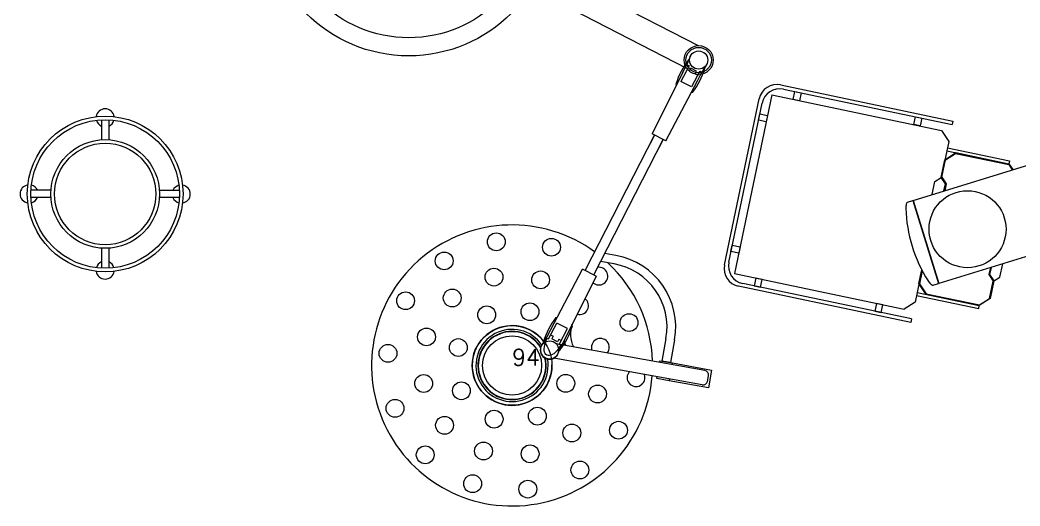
# Model space of a CAD drawing. Header units: metres. Extents: x -18745 to 220762, y -1579758 to -1356048.
# Drawn here: x 154175 to 156936, y -1403257 to -1401915 of the extents above; entities that cross this region are included whole.
import ezdxf

# ---------------------------------------------------------------- set-up
doc = ezdxf.new("R2010")
doc.units = ezdxf.units.M
doc.layers.get('0').update_dxf_attribs({"lineweight": 0})
doc.layers.add('A-100 - Copy$0$Medical Equipment and Furniture', color=8, linetype='Continuous', lineweight=0)
doc.styles.add('A-100 - Copy$0$list_ghTextstyle', font='romans.shx', dxfattribs={"height": 0.25})

# ---------------------------------------------------------------- blocks, each defined once
blk = doc.blocks.new('A-100 - Copy$0$HF14427-P')
for p, q in [((-0.01, 0.4148), (-0.01, 0.3597)), ((0.01, 0.4148), (0.01, 0.3597)), ((-0.2048, 0.22), (-0.1497, 0.22)), ((-0.2048, 0.2), (-0.1497, 0.2)), ((0.1497, 0.22), (0.2048, 0.22)), ((0.1497, 0.2), (0.2048, 0.2)), ((-0.01, 0.0603), (-0.01, 0.0052)), ((0.01, 0.0603), (0.01, 0.0052))]:
    blk.add_line(p, q)
for points in [[(-0.1497, 0.2), (-0.1497, 0.2), (-0.1497, 0.2), (-0.1497, 0.2), (-0.1497, 0.2), (-0.1497, 0.2), (-0.1497, 0.2), (-0.1497, 0.2), (-0.1497, 0.2), (-0.1497, 0.2), (-0.1497, 0.2), (-0.1497, 0.2), (-0.1497, 0.2), (-0.1497, 0.2), (-0.1497, 0.2), (-0.1497, 0.2), (-0.1497, 0.2), (-0.1497, 0.2), (-0.1497, 0.2), (-0.1497, 0.2), (-0.1497, 0.2), (-0.1497, 0.2), (-0.1497, 0.2), (-0.1497, 0.2), (-0.1497, 0.2), (-0.1497, 0.2), (-0.1497, 0.2), (-0.1497, 0.2), (-0.1497, 0.2), (-0.1497, 0.2), (-0.1497, 0.2), (-0.1497, 0.2), (-0.1497, 0.2), (-0.1497, 0.2), (-0.1497, 0.2), (-0.1497, 0.2), (-0.1497, 0.2), (-0.1497, 0.2), (-0.1497, 0.2), (-0.1497, 0.2), (-0.1497, 0.2), (-0.1497, 0.2), (-0.1497, 0.2), (-0.1497, 0.2), (-0.1497, 0.2), (-0.1497, 0.2), (-0.1497, 0.2), (-0.1497, 0.2), (-0.1497, 0.2), (-0.1497, 0.2), (-0.1497, 0.2), (-0.1497, 0.2), (-0.1497, 0.2), (-0.1497, 0.2), (-0.1497, 0.2), (-0.1497, 0.2), (-0.1497, 0.2), (-0.1497, 0.2), (-0.1497, 0.2), (-0.1497, 0.2), (-0.1497, 0.2), (-0.1497, 0.2), (-0.1497, 0.2), (-0.1497, 0.2), (-0.1497, 0.2), (-0.1497, 0.2), (-0.1497, 0.2), (-0.1497, 0.2), (-0.1497, 0.2), (-0.1497, 0.2), (-0.1497, 0.2), (-0.1497, 0.2), (-0.1497, 0.2), (-0.1497, 0.2), (-0.1497, 0.2), (-0.1497, 0.2), (-0.1497, 0.2), (-0.1497, 0.2), (-0.1497, 0.2), (-0.1497, 0.2), (-0.1497, 0.2), (-0.1497, 0.2), (-0.1497, 0.2), (-0.1497, 0.2), (-0.1497, 0.2), (-0.1497, 0.2), (-0.1497, 0.2), (-0.1497, 0.2), (-0.1497, 0.2), (-0.1497, 0.2), (-0.1497, 0.2), (-0.1497, 0.2), (-0.1497, 0.2), (-0.1497, 0.2), (-0.1497, 0.2), (-0.1497, 0.2), (-0.1497, 0.2), (-0.1497, 0.2), (-0.1497, 0.2), (-0.1497, 0.2), (-0.1497, 0.2), (-0.1497, 0.2), (-0.1497, 0.2), (-0.1497, 0.2), (-0.1497, 0.2), (-0.1497, 0.2), (-0.1497, 0.2), (-0.1497, 0.2), (-0.1497, 0.2), (-0.1497, 0.2), (-0.1497, 0.2), (-0.1497, 0.2), (-0.1497, 0.2), (-0.1497, 0.2), (-0.1497, 0.2), (-0.1497, 0.2), (-0.1497, 0.2), (-0.1497, 0.2), (-0.1497, 0.2), (-0.1497, 0.2), (-0.1497, 0.2), (-0.1497, 0.2), (-0.1497, 0.2), (-0.1497, 0.2), (-0.1497, 0.2), (-0.1497, 0.2), (-0.1497, 0.2), (-0.1497, 0.2), (-0.1497, 0.2), (-0.1497, 0.2), (-0.1497, 0.2), (-0.1497, 0.2), (-0.1497, 0.2), (-0.1497, 0.2), (-0.1497, 0.2), (-0.1497, 0.2), (-0.1497, 0.2), (-0.1497, 0.2), (-0.1497, 0.2), (-0.1497, 0.2), (-0.1497, 0.2), (-0.1497, 0.2), (-0.1497, 0.2), (-0.1497, 0.2), (-0.1497, 0.2), (-0.1497, 0.2), (-0.1497, 0.2), (-0.1497, 0.2), (-0.1497, 0.2), (-0.1497, 0.2), (-0.1497, 0.2), (-0.1497, 0.2), (-0.1497, 0.2), (-0.1497, 0.2), (-0.1497, 0.2), (-0.1497, 0.2), (-0.1497, 0.2), (-0.1497, 0.2), (-0.1497, 0.2), (-0.1497, 0.2), (-0.1497, 0.2), (-0.1497, 0.2), (-0.1497, 0.2), (-0.1497, 0.2), (-0.1497, 0.2), (-0.1497, 0.2), (-0.1497, 0.2), (-0.1497, 0.2), (-0.1497, 0.2), (-0.1497, 0.2), (-0.1497, 0.2), (-0.1497, 0.2), (-0.1497, 0.2), (-0.1497, 0.2), (-0.1497, 0.2), (-0.1497, 0.2), (-0.1497, 0.2), (-0.1497, 0.2), (-0.1497, 0.2), (-0.1497, 0.2), (-0.1497, 0.2), (-0.1497, 0.2), (-0.1497, 0.2), (-0.1497, 0.2), (-0.1497, 0.2), (-0.1497, 0.2), (-0.1497, 0.2), (-0.1497, 0.2), (-0.1497, 0.2), (-0.1497, 0.2), (-0.1497, 0.2), (-0.1497, 0.2), (-0.1497, 0.2), (-0.1497, 0.2), (-0.1497, 0.2), (-0.1497, 0.2), (-0.1497, 0.2), (-0.1497, 0.2), (-0.1497, 0.2), (-0.1497, 0.2), (-0.1497, 0.2), (-0.1497, 0.2), (-0.1497, 0.2), (-0.1497, 0.2), (-0.1497, 0.2), (-0.1497, 0.2), (-0.1497, 0.2), (-0.1497, 0.2), (-0.1497, 0.2), (-0.1497, 0.2), (-0.1497, 0.2), (-0.1497, 0.2), (-0.1497, 0.2), (-0.1497, 0.2), (-0.1497, 0.2), (-0.1497, 0.2), (-0.1497, 0.2), (-0.1497, 0.2), (-0.1497, 0.2)], [(-0.1497, 0.2), (-0.1497, 0.2), (-0.1497, 0.2), (-0.1497, 0.2), (-0.1497, 0.2), (-0.1497, 0.2), (-0.1497, 0.2), (-0.1497, 0.2), (-0.1497, 0.2), (-0.1497, 0.2), (-0.1497, 0.2), (-0.1497, 0.2), (-0.1497, 0.2), (-0.1497, 0.2), (-0.1497, 0.2), (-0.1497, 0.2), (-0.1497, 0.2), (-0.1497, 0.2), (-0.1497, 0.2), (-0.1497, 0.2), (-0.1497, 0.2), (-0.1497, 0.2), (-0.1497, 0.2), (-0.1497, 0.2), (-0.1497, 0.2), (-0.1497, 0.2), (-0.1497, 0.2), (-0.1497, 0.2), (-0.1497, 0.2), (-0.1497, 0.2), (-0.1497, 0.2), (-0.1497, 0.2), (-0.1497, 0.2), (-0.1497, 0.2), (-0.1497, 0.2), (-0.1497, 0.2), (-0.1497, 0.2), (-0.1497, 0.2), (-0.1497, 0.2), (-0.1497, 0.2), (-0.1497, 0.2), (-0.1497, 0.2), (-0.1497, 0.2), (-0.1497, 0.2), (-0.1497, 0.2), (-0.1497, 0.2), (-0.1497, 0.2), (-0.1497, 0.2), (-0.1497, 0.2), (-0.1497, 0.2), (-0.1497, 0.2), (-0.1497, 0.2), (-0.1497, 0.2), (-0.1497, 0.2), (-0.1497, 0.2), (-0.1497, 0.2), (-0.1497, 0.2), (-0.1497, 0.2), (-0.1497, 0.2), (-0.1497, 0.2), (-0.1497, 0.2), (-0.1497, 0.2), (-0.1497, 0.2), (-0.1497, 0.2), (-0.1497, 0.2), (-0.1497, 0.2), (-0.1497, 0.2), (-0.1497, 0.2), (-0.1497, 0.2), (-0.1497, 0.2), (-0.1497, 0.2), (-0.1497, 0.2), (-0.1497, 0.2), (-0.1497, 0.2), (-0.1497, 0.2), (-0.1497, 0.2), (-0.1497, 0.2), (-0.1497, 0.2), (-0.1497, 0.2), (-0.1497, 0.2), (-0.1497, 0.2), (-0.1497, 0.2), (-0.1497, 0.2), (-0.1497, 0.2), (-0.1497, 0.2), (-0.1497, 0.2), (-0.1497, 0.2), (-0.1497, 0.2), (-0.1497, 0.2), (-0.1497, 0.2), (-0.1497, 0.2), (-0.1497, 0.2), (-0.1497, 0.2), (-0.1497, 0.2), (-0.1497, 0.2), (-0.1497, 0.2), (-0.1497, 0.2), (-0.1497, 0.2), (-0.1497, 0.2), (-0.1497, 0.2), (-0.1497, 0.2), (-0.1497, 0.2), (-0.1497, 0.2), (-0.1497, 0.2), (-0.1497, 0.2), (-0.1497, 0.2), (-0.1497, 0.2), (-0.1497, 0.2), (-0.1497, 0.2), (-0.1497, 0.2), (-0.1497, 0.2), (-0.1497, 0.2), (-0.1497, 0.2), (-0.1497, 0.2), (-0.1497, 0.2), (-0.1497, 0.2), (-0.1497, 0.2), (-0.1497, 0.2), (-0.1497, 0.2), (-0.1497, 0.2), (-0.1497, 0.2), (-0.1497, 0.2), (-0.1497, 0.2), (-0.1497, 0.2), (-0.1497, 0.2), (-0.1497, 0.2), (-0.1497, 0.2), (-0.1497, 0.2), (-0.1497, 0.2), (-0.1497, 0.2), (-0.1497, 0.2), (-0.1497, 0.2), (-0.1497, 0.2), (-0.1497, 0.2), (-0.1497, 0.2), (-0.1497, 0.2), (-0.1497, 0.2), (-0.1497, 0.2), (-0.1497, 0.2), (-0.1497, 0.2), (-0.1497, 0.2), (-0.1497, 0.2), (-0.1497, 0.2), (-0.1497, 0.2), (-0.1497, 0.2), (-0.1497, 0.2), (-0.1497, 0.2), (-0.1497, 0.2), (-0.1497, 0.2), (-0.1497, 0.2), (-0.1497, 0.2), (-0.1497, 0.2), (-0.1497, 0.2), (-0.1497, 0.2), (-0.1497, 0.2), (-0.1497, 0.2), (-0.1497, 0.2), (-0.1497, 0.2), (-0.1497, 0.2), (-0.1497, 0.2), (-0.1497, 0.2), (-0.1497, 0.2), (-0.1497, 0.2), (-0.1497, 0.2), (-0.1497, 0.2), (-0.1497, 0.2), (-0.1497, 0.2), (-0.1497, 0.2), (-0.1497, 0.2), (-0.1497, 0.2), (-0.1497, 0.2), (-0.1497, 0.2), (-0.1497, 0.2), (-0.1497, 0.2), (-0.1497, 0.2), (-0.1497, 0.2), (-0.1497, 0.2), (-0.1497, 0.2), (-0.1497, 0.2), (-0.1497, 0.2), (-0.1497, 0.2), (-0.1497, 0.2), (-0.1497, 0.2), (-0.1497, 0.2), (-0.1497, 0.2), (-0.1497, 0.2), (-0.1497, 0.2), (-0.1497, 0.2), (-0.1497, 0.2), (-0.1497, 0.2), (-0.1497, 0.2), (-0.1497, 0.2), (-0.1497, 0.2), (-0.1497, 0.2), (-0.1497, 0.2), (-0.1497, 0.2), (-0.1497, 0.2), (-0.1497, 0.2), (-0.1497, 0.2), (-0.1497, 0.2), (-0.1497, 0.2), (-0.1497, 0.2), (-0.1497, 0.2), (-0.1497, 0.2), (-0.1497, 0.2), (-0.1497, 0.2), (-0.1497, 0.2), (-0.1497, 0.2), (-0.1497, 0.2), (-0.1497, 0.2), (-0.1497, 0.2), (-0.1497, 0.2), (-0.1497, 0.2), (-0.1497, 0.2)], [(-0.1497, 0.2), (-0.1497, 0.2), (-0.1497, 0.2), (-0.1497, 0.2), (-0.1497, 0.2), (-0.1497, 0.2), (-0.1497, 0.2), (-0.1497, 0.2), (-0.1497, 0.2), (-0.1497, 0.2), (-0.1497, 0.2), (-0.1497, 0.2), (-0.1497, 0.2), (-0.1497, 0.2), (-0.1497, 0.2), (-0.1497, 0.2), (-0.1497, 0.2), (-0.1497, 0.2), (-0.1497, 0.2), (-0.1497, 0.2), (-0.1497, 0.2), (-0.1497, 0.2), (-0.1497, 0.2), (-0.1497, 0.2), (-0.1497, 0.2), (-0.1497, 0.2), (-0.1497, 0.2), (-0.1497, 0.2), (-0.1497, 0.2), (-0.1497, 0.2), (-0.1497, 0.2), (-0.1497, 0.2), (-0.1497, 0.2), (-0.1497, 0.2), (-0.1497, 0.2), (-0.1497, 0.2), (-0.1497, 0.2), (-0.1497, 0.2), (-0.1497, 0.2), (-0.1497, 0.2), (-0.1497, 0.2), (-0.1497, 0.2), (-0.1497, 0.2), (-0.1497, 0.2), (-0.1497, 0.2), (-0.1497, 0.2), (-0.1497, 0.2), (-0.1497, 0.2), (-0.1497, 0.2), (-0.1497, 0.2), (-0.1497, 0.2), (-0.1497, 0.2), (-0.1497, 0.2), (-0.1497, 0.2), (-0.1497, 0.2), (-0.1497, 0.2), (-0.1497, 0.2), (-0.1497, 0.2), (-0.1497, 0.2), (-0.1497, 0.2), (-0.1497, 0.2), (-0.1497, 0.2), (-0.1497, 0.2), (-0.1497, 0.2), (-0.1497, 0.2), (-0.1497, 0.2), (-0.1497, 0.2), (-0.1497, 0.2), (-0.1497, 0.2), (-0.1497, 0.2), (-0.1497, 0.2), (-0.1497, 0.2), (-0.1497, 0.2), (-0.1497, 0.2), (-0.1497, 0.2), (-0.1497, 0.2), (-0.1497, 0.2), (-0.1497, 0.2), (-0.1497, 0.2), (-0.1497, 0.2), (-0.1497, 0.2), (-0.1497, 0.2), (-0.1497, 0.2), (-0.1497, 0.2), (-0.1497, 0.2), (-0.1497, 0.2), (-0.1497, 0.2), (-0.1497, 0.2), (-0.1497, 0.2), (-0.1497, 0.2), (-0.1497, 0.2), (-0.1497, 0.2), (-0.1497, 0.2), (-0.1497, 0.2), (-0.1497, 0.2), (-0.1497, 0.2), (-0.1497, 0.2), (-0.1497, 0.2), (-0.1497, 0.2), (-0.1497, 0.2), (-0.1497, 0.2), (-0.1497, 0.2), (-0.1497, 0.2), (-0.1497, 0.2), (-0.1497, 0.2), (-0.1497, 0.2), (-0.1497, 0.2), (-0.1497, 0.2), (-0.1497, 0.2), (-0.1497, 0.2), (-0.1497, 0.2), (-0.1497, 0.2), (-0.1497, 0.2), (-0.1497, 0.2), (-0.1497, 0.2), (-0.1497, 0.2), (-0.1497, 0.2), (-0.1497, 0.2), (-0.1497, 0.2), (-0.1497, 0.2), (-0.1497, 0.2), (-0.1497, 0.2), (-0.1497, 0.2), (-0.1497, 0.2), (-0.1497, 0.2), (-0.1497, 0.2), (-0.1497, 0.2), (-0.1497, 0.2), (-0.1497, 0.2), (-0.1497, 0.2), (-0.1497, 0.2), (-0.1497, 0.2), (-0.1497, 0.2), (-0.1497, 0.2), (-0.1497, 0.2), (-0.1497, 0.2), (-0.1497, 0.2), (-0.1497, 0.2), (-0.1497, 0.2), (-0.1497, 0.2), (-0.1497, 0.2), (-0.1497, 0.2), (-0.1497, 0.2), (-0.1497, 0.2), (-0.1497, 0.2), (-0.1497, 0.2), (-0.1497, 0.2), (-0.1497, 0.2), (-0.1497, 0.2), (-0.1497, 0.2), (-0.1497, 0.2), (-0.1497, 0.2), (-0.1497, 0.2), (-0.1497, 0.2), (-0.1497, 0.2), (-0.1497, 0.2), (-0.1497, 0.2), (-0.1497, 0.2), (-0.1497, 0.2), (-0.1497, 0.2), (-0.1497, 0.2), (-0.1497, 0.2), (-0.1497, 0.2), (-0.1497, 0.2), (-0.1497, 0.2), (-0.1497, 0.2), (-0.1497, 0.2), (-0.1497, 0.2), (-0.1497, 0.2), (-0.1497, 0.2), (-0.1497, 0.2), (-0.1497, 0.2), (-0.1497, 0.2), (-0.1497, 0.2), (-0.1497, 0.2), (-0.1497, 0.2), (-0.1497, 0.2), (-0.1497, 0.2), (-0.1497, 0.2), (-0.1497, 0.2), (-0.1497, 0.2), (-0.1497, 0.2), (-0.1497, 0.2), (-0.1497, 0.2), (-0.1497, 0.2), (-0.1497, 0.2), (-0.1497, 0.2), (-0.1497, 0.2), (-0.1497, 0.2), (-0.1497, 0.2), (-0.1497, 0.2), (-0.1497, 0.2), (-0.1497, 0.2), (-0.1497, 0.2), (-0.1497, 0.2), (-0.1497, 0.2), (-0.1497, 0.2), (-0.1497, 0.2), (-0.1497, 0.2), (-0.1497, 0.2), (-0.1497, 0.2), (-0.1497, 0.2), (-0.1497, 0.2), (-0.1497, 0.2), (-0.1497, 0.2), (-0.1497, 0.2), (-0.1497, 0.2), (-0.1497, 0.2), (-0.1497, 0.2), (-0.1497, 0.2), (-0.1497, 0.2), (-0.1497, 0.2), (-0.1497, 0.2), (-0.1497, 0.2), (-0.1497, 0.2), (-0.1497, 0.2), (-0.1497, 0.2), (-0.1497, 0.2), (-0.1497, 0.2), (-0.1497, 0.2), (-0.1497, 0.2), (-0.1497, 0.2), (-0.1497, 0.2), (-0.1497, 0.2), (-0.1497, 0.2), (-0.1497, 0.2), (-0.1497, 0.2), (-0.1497, 0.2), (-0.1497, 0.2), (-0.1497, 0.2), (-0.1497, 0.2), (-0.1497, 0.2), (-0.1497, 0.2), (-0.1497, 0.2), (-0.1497, 0.2), (-0.1497, 0.2), (-0.1497, 0.2), (-0.1497, 0.2), (-0.1497, 0.2), (-0.1497, 0.2), (-0.1497, 0.2), (-0.1497, 0.2), (-0.1497, 0.2), (-0.1497, 0.2), (-0.1497, 0.2), (-0.1497, 0.2), (-0.1497, 0.2), (-0.1497, 0.2), (-0.1497, 0.2), (-0.1497, 0.2), (-0.1497, 0.2), (-0.1497, 0.2), (-0.1497, 0.2), (-0.1497, 0.2), (-0.1497, 0.2), (-0.1497, 0.2), (-0.1497, 0.2), (-0.1497, 0.2), (-0.1497, 0.2), (-0.1497, 0.2), (-0.1497, 0.2), (-0.1497, 0.2), (-0.1497, 0.2), (-0.1497, 0.2), (-0.1497, 0.2), (-0.1497, 0.2), (-0.1497, 0.2), (-0.1497, 0.2), (-0.1497, 0.2), (-0.1497, 0.2), (-0.1497, 0.2), (-0.1497, 0.2), (-0.1497, 0.2), (-0.1497, 0.2), (-0.1497, 0.2), (-0.1497, 0.2), (-0.1497, 0.2)]]:
    blk.add_lwpolyline(points, close=True)
for points in [[(-0.1497, 0.2), (-0.1497, 0.2), (-0.1497, 0.2), (-0.1497, 0.2), (-0.1497, 0.2), (-0.1497, 0.2), (-0.1497, 0.2), (-0.1497, 0.2)], [(-0.1497, 0.2), (-0.1497, 0.2), (-0.1497, 0.2), (-0.1497, 0.2), (-0.1497, 0.2), (-0.1497, 0.2), (-0.1497, 0.2), (-0.1497, 0.2), (-0.1497, 0.2), (-0.1497, 0.2), (-0.1497, 0.2), (-0.1497, 0.2), (-0.1497, 0.2), (-0.1497, 0.2), (-0.1497, 0.2), (-0.1497, 0.2), (-0.1497, 0.2), (-0.1497, 0.2), (-0.1497, 0.2), (-0.1497, 0.2), (-0.1497, 0.2), (-0.1497, 0.2), (-0.1497, 0.2), (-0.1497, 0.2), (-0.1497, 0.2), (-0.1497, 0.2), (-0.1497, 0.2), (-0.1497, 0.2), (-0.1497, 0.2), (-0.1497, 0.2), (-0.1497, 0.2), (-0.1497, 0.2), (-0.1497, 0.2), (-0.1497, 0.2), (-0.1497, 0.2), (-0.1497, 0.2), (-0.1497, 0.2), (-0.1497, 0.2), (-0.1497, 0.2), (-0.1497, 0.2), (-0.1497, 0.2), (-0.1497, 0.2), (-0.1497, 0.2), (-0.1497, 0.2), (-0.1497, 0.2), (-0.1497, 0.2), (-0.1497, 0.2), (-0.1497, 0.2), (-0.1497, 0.2), (-0.1497, 0.2), (-0.1497, 0.2), (-0.1497, 0.2), (-0.1497, 0.2), (-0.1497, 0.2), (-0.1497, 0.2), (-0.1497, 0.2), (-0.1497, 0.2), (-0.1497, 0.2), (-0.1497, 0.2), (-0.1497, 0.2), (-0.1497, 0.2), (-0.1497, 0.2), (-0.1497, 0.2), (-0.1497, 0.2), (-0.1497, 0.2), (-0.1497, 0.2), (-0.1497, 0.2), (-0.1497, 0.2), (-0.1497, 0.2), (-0.1497, 0.2), (-0.1497, 0.2), (-0.1497, 0.2), (-0.1497, 0.2), (-0.1497, 0.2), (-0.1497, 0.2), (-0.1497, 0.2), (-0.1497, 0.2), (-0.1497, 0.2), (-0.1497, 0.2), (-0.1497, 0.2), (-0.1497, 0.2), (-0.1497, 0.2), (-0.1497, 0.2), (-0.1497, 0.2), (-0.1497, 0.2), (-0.1497, 0.2), (-0.1497, 0.2), (-0.1497, 0.2), (-0.1497, 0.2), (-0.1497, 0.2), (-0.1497, 0.2), (-0.1497, 0.2), (-0.1497, 0.2), (-0.1497, 0.2), (-0.1497, 0.2), (-0.1497, 0.2), (-0.1497, 0.2), (-0.1497, 0.2), (-0.1497, 0.2), (-0.1497, 0.2), (-0.1497, 0.2), (-0.1497, 0.2), (-0.1497, 0.2), (-0.1497, 0.2), (-0.1497, 0.2), (-0.1497, 0.2), (-0.1497, 0.2), (-0.1497, 0.2), (-0.1497, 0.2), (-0.1497, 0.2), (-0.1497, 0.2)], [(-0.1497, 0.2), (-0.1497, 0.2), (-0.1497, 0.2), (-0.1497, 0.2), (-0.1497, 0.2), (-0.1497, 0.2), (-0.1497, 0.2), (-0.1497, 0.2), (-0.1497, 0.2), (-0.1497, 0.2), (-0.1497, 0.2), (-0.1497, 0.2), (-0.1497, 0.2), (-0.1497, 0.2), (-0.1497, 0.2), (-0.1497, 0.2), (-0.1497, 0.2)], [(-0.1497, 0.2), (-0.1497, 0.2), (-0.1497, 0.2), (-0.1497, 0.2), (-0.1497, 0.2), (-0.1497, 0.2), (-0.1497, 0.2)], [(-0.1497, 0.2), (-0.1497, 0.2), (-0.1497, 0.2), (-0.1497, 0.2), (-0.1497, 0.2), (-0.1497, 0.2), (-0.1497, 0.2), (-0.1497, 0.2), (-0.1497, 0.2), (-0.1497, 0.2), (-0.1497, 0.2), (-0.1497, 0.2)], [(-0.1497, 0.2), (-0.1497, 0.2), (-0.1497, 0.2), (-0.1497, 0.2), (-0.1497, 0.2), (-0.1497, 0.2), (-0.1497, 0.2), (-0.1497, 0.2), (-0.1497, 0.2), (-0.1497, 0.2), (-0.1497, 0.2), (-0.1497, 0.2), (-0.1497, 0.2), (-0.1497, 0.2), (-0.1497, 0.2), (-0.1497, 0.2), (-0.1497, 0.2), (-0.1497, 0.2), (-0.1497, 0.2), (-0.1497, 0.2), (-0.1497, 0.2), (-0.1497, 0.2), (-0.1497, 0.2), (-0.1497, 0.2), (-0.1497, 0.2), (-0.1497, 0.2), (-0.1497, 0.2), (-0.1497, 0.2), (-0.1497, 0.2), (-0.1497, 0.2), (-0.1497, 0.2), (-0.1497, 0.2), (-0.1497, 0.2), (-0.1497, 0.2), (-0.1497, 0.2), (-0.1497, 0.2), (-0.1497, 0.2), (-0.1497, 0.2), (-0.1497, 0.2), (-0.1497, 0.2), (-0.1497, 0.2), (-0.1497, 0.2), (-0.1497, 0.2), (-0.1497, 0.2), (-0.1497, 0.2), (-0.1497, 0.2), (-0.1497, 0.2), (-0.1497, 0.2), (-0.1497, 0.2), (-0.1497, 0.2), (-0.1497, 0.2), (-0.1497, 0.2), (-0.1497, 0.2), (-0.1497, 0.2), (-0.1497, 0.2), (-0.1497, 0.2), (-0.1497, 0.2), (-0.1497, 0.2), (-0.1497, 0.2), (-0.1497, 0.2), (-0.1497, 0.2), (-0.1497, 0.2), (-0.1497, 0.2), (-0.1497, 0.2), (-0.1497, 0.2), (-0.1497, 0.2), (-0.1497, 0.2), (-0.1497, 0.2), (-0.1497, 0.2), (-0.1497, 0.2), (-0.1497, 0.2), (-0.1497, 0.2), (-0.1497, 0.2), (-0.1497, 0.2), (-0.1497, 0.2), (-0.1497, 0.2), (-0.1497, 0.2), (-0.1497, 0.2), (-0.1497, 0.2), (-0.1497, 0.2), (-0.1497, 0.2), (-0.1497, 0.2), (-0.1497, 0.2), (-0.1497, 0.2), (-0.1497, 0.2), (-0.1497, 0.2), (-0.1497, 0.2), (-0.1497, 0.2), (-0.1497, 0.2)], [(-0.1497, 0.2), (-0.1497, 0.2), (-0.1497, 0.2), (-0.1497, 0.2), (-0.1497, 0.2), (-0.1497, 0.2), (-0.1497, 0.2), (-0.1497, 0.2), (-0.1497, 0.2), (-0.1497, 0.2), (-0.1497, 0.2), (-0.1497, 0.2), (-0.1497, 0.2), (-0.1497, 0.2), (-0.1497, 0.2), (-0.1497, 0.2), (-0.1497, 0.2), (-0.1497, 0.2), (-0.1497, 0.2), (-0.1497, 0.2), (-0.1497, 0.2), (-0.1497, 0.2), (-0.1497, 0.2), (-0.1497, 0.2), (-0.1497, 0.2), (-0.1497, 0.2), (-0.1497, 0.2), (-0.1497, 0.2), (-0.1497, 0.2), (-0.1497, 0.2), (-0.1497, 0.2), (-0.1497, 0.2), (-0.1497, 0.2), (-0.1497, 0.2), (-0.1497, 0.2), (-0.1497, 0.2), (-0.1497, 0.2), (-0.1497, 0.2), (-0.1497, 0.2), (-0.1497, 0.2), (-0.1497, 0.2), (-0.1497, 0.2), (-0.1497, 0.2), (-0.1497, 0.2), (-0.1497, 0.2), (-0.1497, 0.2), (-0.1497, 0.2), (-0.1497, 0.2), (-0.1497, 0.2), (-0.1497, 0.2), (-0.1497, 0.2), (-0.1497, 0.2), (-0.1497, 0.2), (-0.1497, 0.2)], [(-0.1497, 0.2), (-0.1497, 0.2), (-0.1497, 0.2), (-0.1497, 0.2), (-0.1497, 0.2), (-0.1497, 0.2), (-0.1497, 0.2), (-0.1497, 0.2), (-0.1497, 0.2), (-0.1497, 0.2)], [(-0.1497, 0.2), (-0.1497, 0.2), (-0.1497, 0.2), (-0.1497, 0.2), (-0.1497, 0.2), (-0.1497, 0.2), (-0.1497, 0.2), (-0.1497, 0.2), (-0.1497, 0.2), (-0.1497, 0.2)], [(-0.1497, 0.2), (-0.1497, 0.2), (-0.1497, 0.2), (-0.1497, 0.2), (-0.1497, 0.2), (-0.1497, 0.2), (-0.1497, 0.2), (-0.1497, 0.2), (-0.1497, 0.2), (-0.1497, 0.2), (-0.1497, 0.2), (-0.1497, 0.2), (-0.1497, 0.2), (-0.1497, 0.2), (-0.1497, 0.2)], [(-0.1497, 0.2), (-0.1497, 0.2), (-0.1497, 0.2), (-0.1497, 0.2), (-0.1497, 0.2), (-0.1497, 0.2), (-0.1497, 0.2), (-0.1497, 0.2), (-0.1497, 0.2), (-0.1497, 0.2)], [(-0.1497, 0.2), (-0.1497, 0.2), (-0.1497, 0.2), (-0.1497, 0.2), (-0.1497, 0.2), (-0.1497, 0.2), (-0.1497, 0.2)], [(-0.1497, 0.2), (-0.1497, 0.2), (-0.1497, 0.2), (-0.1497, 0.2), (-0.1497, 0.2), (-0.1497, 0.2), (-0.1497, 0.2), (-0.1497, 0.2), (-0.1497, 0.2), (-0.1497, 0.2)], [(-0.1497, 0.2), (-0.1497, 0.2), (-0.1497, 0.2), (-0.1497, 0.2), (-0.1497, 0.2), (-0.1497, 0.2), (-0.1497, 0.2), (-0.1497, 0.2), (-0.1497, 0.2), (-0.1497, 0.2), (-0.1497, 0.2), (-0.1497, 0.2), (-0.1497, 0.2), (-0.1497, 0.2), (-0.1497, 0.2), (-0.1497, 0.2), (-0.1497, 0.2), (-0.1497, 0.2)], [(-0.1497, 0.2), (-0.1497, 0.2), (-0.1497, 0.2), (-0.1497, 0.2), (-0.1497, 0.2), (-0.1497, 0.2), (-0.1497, 0.2), (-0.1497, 0.2), (-0.1497, 0.2)]]:
    blk.add_lwpolyline(points)
for radius in [0.215, 0.205, 0.15, 0.14]:
    blk.add_circle((0, 0.21), radius)
for centre, start, end in [((0, 0.42), 8.2132, 171.7868), ((0, 0.42), 194.9006, 246.4218), ((0, 0.42), 293.5782, 345.0994), ((-0.21, 0.21), 98.2132, 261.7868), ((-0.21, 0.21), 23.5782, 75.0994), ((0.21, 0.21), 104.9006, 156.4218), ((0.21, 0.21), 278.2132, 81.7868), ((-0.21, 0.21), 284.9006, 336.4218), ((0.21, 0.21), 203.5782, 255.0994), ((0, 0), 113.5782, 165.0994), ((0, 0), 14.9006, 66.4218), ((0, 0), 188.2132, 351.7868)]:
    blk.add_arc(centre, 0.025, start, end)
blk = doc.blocks.new('A-100 - Copy$0$Anesthesia Pendant (MG)')
at = {"layer": 'A-100 - Copy$0$Medical Equipment and Furniture'}
for p, q in [((-782736.3, -322923.3, 0), (-782415.4, -323965, 0)), ((-782644.7, -324035.7, 0), (-782965.7, -322994, 0)), ((-782745.6, -323771.2, 0), (-782729.5, -323760.6, 0)), ((-782743.7, -323771.6, 0), (-782729, -323762.1, 0)), ((-782789.4, -323941.3, 0), (-782753.4, -323769.6, 0)), ((-782781.6, -323943, 0), (-782745.6, -323771.2, 0)), ((-782776.4, -323918, 0), (-782745.6, -323771.2, 0)), ((-782774.4, -323918.4, 0), (-782743.7, -323771.6, 0)), ((-782753.4, -323769.6, 0), (-782745.6, -323771.2, 0)), ((-782433, -323796.4, 0), (-782469.8, -323788.3, 0)), ((-782440, -323824.5, 0), (-782422.3, -323812.9, 0)), ((-782439.7, -323826.6, 0), (-782422, -323815, 0)), ((-782421.6, -323814.3, 0), (-782433, -323796.4, 0)), ((-782422.3, -323812.9, 0), (-782373.8, -323823, 0)), ((-782374.2, -323825, 0), (-782422, -323815, 0)), ((-782459.9, -323820.3, 0), (-782440, -323824.5, 0)), ((-782459.3, -323822.5, 0), (-782439.7, -323826.6, 0)), ((-782356.1, -323852.8, 0), (-782374.2, -323825, 0)), ((-782373.8, -323823, 0), (-782354.1, -323853.2, 0)), ((-782390.1, -324025, 0), (-782354.1, -323853.2, 0)), ((-782386.8, -323999.6, 0), (-782356.1, -323852.8, 0)), ((-782354.1, -323853.2, 0), (-782384.9, -324000, 0)), ((-782382.3, -324026.6, 0), (-782346.3, -323854.8, 0)), ((-782346.3, -323854.8, 0), (-782354.1, -323853.2, 0)), ((-782963.4, -324401.4, 0), (-782863.8, -323925.8, 0)), ((-782951.6, -324393.7, 0), (-782854, -323927.8, 0)), ((-782863.8, -323925.8, 0), (-782854, -323927.8, 0)), ((-782756.6, -323948.2, 0), (-782776.4, -323918, 0)), ((-782756.2, -323946.2, 0), (-782774.4, -323918.4, 0)), ((-782935.8, -324425.6, 0), (-782837.7, -323957.3, 0)), ((-782837.7, -323957.3, 0), (-782807.5, -323937.5, 0)), ((-782807.5, -323937.5, 0), (-782708.2, -323958.4, 0)), ((-782708.2, -323958.4, 0), (-782756.6, -323948.2, 0)), ((-782708.5, -323956.2, 0), (-782756.2, -323946.2, 0)), ((-782708.5, -323956.2, 0), (-782690.7, -323944.6, 0)), ((-782690.4, -323946.7, 0), (-782708.2, -323958.4, 0)), ((-782690.7, -323944.6, 0), (-782671.5, -323948.7, 0)), ((-782670.9, -323950.8, 0), (-782690.4, -323946.7, 0)), ((-782696.6, -323976.1, 0), (-782708.2, -323958.4, 0)), ((-782660.8, -323983.6, 0), (-782696.6, -323976.1, 0)), ((-782644.7, -324035.7, 0), (-782415.4, -323965, 0)), ((-782644.4, -324036.6, 0), (-782415.1, -323965.9, 0)), ((-782416.3, -323965.3, 0), (-782416, -323966.2, 0)), ((-782410.7, -323980.9, 0), (-782415.1, -323965.9, 0)), ((-782411.1, -323983.8, 0), (-782410.8, -323983.2, 0)), ((-782410.8, -323980.9, 0), (-782410.8, -323980.9, 0)), ((-782452.8, -324011.8, 0), (-782364.1, -324030.4, 0)), ((-782415, -324019.7, 0), (-782452.8, -324011.8, 0)), ((-782450, -324010.4, 0), (-782414.6, -324017.8, 0)), ((-782422.3, -323994.4, 0), (-782421.3, -323993.6, 0)), ((-782422.3, -323994.4, 0), (-782422, -323994.2, 0)), ((-782422, -323994.2, 0), (-782420.4, -323992.9, 0)), ((-782416.2, -323989.4, 0), (-782416, -323989.2, 0)), ((-782384.9, -324000, 0), (-782415, -324019.7, 0)), ((-782414.6, -324017.8, 0), (-782386.8, -323999.6, 0)), ((-782414.5, -323988, 0), (-782413.2, -323986.7, 0)), ((-782414.5, -323988, 0), (-782414.5, -323988, 0)), ((-782639.5, -324051.5, 0), (-782644.4, -324036.6, 0)), ((-782643.8, -324035.4, 0), (-782643.5, -324036.3, 0)), ((-782364.1, -324030.4, 0), (-782344.4, -324060.6, 0)), ((-782639.5, -324051.5, 0), (-782639.5, -324051.5, 0)), ((-782639.5, -324051.5, 0), (-782639.2, -324052.2, 0)), ((-782633.2, -324055, 0), (-782630.2, -324055.4, 0)), ((-782630.2, -324055.4, 0), (-782630.5, -324055.4, 0)), ((-782630.5, -324055.4, 0), (-782627.4, -324055.7, 0)), ((-782627.4, -324055.7, 0), (-782624.8, -324055.9, 0)), ((-782624.8, -324055.9, 0), (-782622.8, -324056.1, 0)), ((-782623.7, -324056, 0), (-782622.4, -324056.1, 0)), ((-782622.8, -324056.1, 0), (-782622.4, -324056.1, 0)), ((-782442.5, -324528.9, 0), (-782344.4, -324060.6, 0)), ((-782317.7, -324040.1, 0), (-782415.2, -324506, 0)), ((-782307.9, -324042.2, 0), (-782407.5, -324517.9, 0)), ((-782317.7, -324040.1, 0), (-782307.9, -324042.2, 0)), ((-782935.8, -324425.6, 0), (-782442.5, -324528.9, 0)), ((-782474.4, -324544.7, 0), (-782912.9, -324452.9, 0)), ((-782466.7, -324556.6, 0), (-782924.7, -324460.6, 0))]:
    blk.add_line(p, q, dxfattribs=at)
at = {"layer": 'A-100 - Copy$0$Medical Equipment and Furniture', "elevation": 0}
for points in [[(-782416, -323989.2), (-782414.5, -323988), (-782413.2, -323986.7), (-782412.1, -323985.5), (-782411.4, -323984.4), (-782410.8, -323983.2), (-782410.6, -323981.8), (-782410.8, -323980.9)], [(-782410.8, -323983.2), (-782410.6, -323981.8), (-782410.7, -323981)], [(-782421.3, -323993.6), (-782420.1, -323992.6), (-782418.4, -323991.2), (-782416.2, -323989.4)], [(-782420.4, -323992.9), (-782418.5, -323991.3), (-782416, -323989.2)], [(-782413.2, -323986.7), (-782412.1, -323985.5), (-782411.7, -323984.9)], [(-782639.5, -324051.5), (-782639.2, -324052.2), (-782638.2, -324053.3), (-782637.1, -324054), (-782635.8, -324054.5), (-782634.3, -324054.8), (-782632.5, -324055.1), (-782630.5, -324055.4)], [(-782637.7, -324053.6), (-782637.1, -324054), (-782636.5, -324054.2)], [(-782632.4, -324055.1), (-782632.4, -324055.1), (-782630.5, -324055.4)]]:
    blk.add_lwpolyline(points, dxfattribs=at)
for points in [[(-782875.3, -324029.4), (-782871.6, -324011.7), (-782850.1, -324016.3), (-782853.7, -324033.9)], [(-782338.9, -324141.7), (-782335.2, -324124.1), (-782356.8, -324119.6), (-782360.5, -324137.2)], [(-782945, -324362.1), (-782941.3, -324344.5), (-782919.8, -324349), (-782923.4, -324366.6)], [(-782865.9, -324462.7), (-782883.5, -324459), (-782879, -324437.5), (-782861.4, -324441.2)], [(-782408.6, -324474.5), (-782404.9, -324456.8), (-782426.5, -324452.3), (-782430.1, -324470)], [(-782503.8, -324538.6), (-782521.4, -324534.9), (-782516.9, -324513.3), (-782499.3, -324517)]]:
    blk.add_lwpolyline(points, close=True, dxfattribs=at)
at = {"layer": 'A-100 - Copy$0$Medical Equipment and Furniture'}
blk.add_circle((-782565.2, -323885.6, 0), 106.3, dxfattribs=at)
for centre, radius, start, end in [((-782636.1, -323656.3, 0), 400, 271.9574, 302.3129), ((-782902.6, -324404, 0), 50, 168.1722, 258.1722), ((-782914.5, -324411.7, 0), 50, 168.1722, 258.1722), ((-782464.2, -324495.8, 0), 50, 258.171, 348.1708), ((-782456.4, -324507.6, 0), 50, 258.1722, 348.1722)]:
    blk.add_arc(centre, radius, start, end, dxfattribs=at)
blk = doc.blocks.new('A-100 - Copy$0$OR Light')
at = {"layer": 'A-100 - Copy$0$Medical Equipment and Furniture'}
for p, q in [((-782841.8, -318019.8, 0), (-782819.4, -318033.1, 0)), ((-782017.2, -318114.6, 0), (-781997.7, -318006.3, 0)), ((-781997.7, -318006.3, 0), (-781948.5, -318015.2, 0)), ((-781966.3, -318018.1, 0), (-781982, -318015.2, 0)), ((-781948.5, -318015.2, 0), (-781968, -318123.4, 0)), ((-783272.3, -318780.4, 0), (-782893.3, -318043.3, 0)), ((-782830.4, -318025.1, 0), (-782832.3, -318025.5, 0)), ((-782822.5, -318047.8, 0), (-782830.7, -318063.8, 0)), ((-782822.6, -318039.3, 0), (-782819.4, -318033.1, 0)), ((-782822.6, -318039.3, 0), (-782779, -318061.7, 0)), ((-782815.4, -318051.4, 0), (-782822.5, -318047.8, 0)), ((-782798.1, -318044, 0), (-782819.4, -318033.1, 0)), ((-782815.4, -318051.4, 0), (-782811.9, -318044.8, 0)), ((-782630.2, -318133.1, 0), (-782798.1, -318044, 0)), ((-781996, -318024.9, 0), (-782069.9, -318435.3, 0)), ((-781956.6, -318032, 0), (-782030.5, -318442.4, 0)), ((-783210, -318812.4, 0), (-782831, -318075.3, 0)), ((-782864.7, -318064.3, 0), (-782840.9, -318074.9, 0)), ((-782853.8, -318070.5, 0), (-782854.6, -318068.8, 0)), ((-782840.9, -318074.9, 0), (-782837.7, -318068.6, 0)), ((-782819.6, -318085.8, 0), (-782840.9, -318074.9, 0)), ((-782837.7, -318068.6, 0), (-782794.1, -318091, 0)), ((-782823.6, -318067.5, 0), (-782830.7, -318063.8, 0)), ((-782823.6, -318067.5, 0), (-782827, -318074.1, 0)), ((-782779, -318061.7, 0), (-782794.1, -318091, 0)), ((-782763.8, -318059.4, 0), (-782762.3, -318063.1, 0)), ((-782819.6, -318085.8, 0), (-782649.4, -318170.5, 0)), ((-782787.1, -318104.8, 0), (-782783.3, -318103.9, 0)), ((-782084.9, -318132.3, 0), (-782022.4, -318143.6, 0)), ((-782080.7, -318108.7, 0), (-782018.2, -318120, 0)), ((-782023.4, -318149, 0), (-782017.2, -318114.6, 0)), ((-782018.2, -318120, 0), (-782022.4, -318143.6, 0)), ((-782012.3, -318115.4, 0), (-782017.2, -318114.6, 0)), ((-782017.2, -318114.6, 0), (-782012.3, -318115.4, 0)), ((-781968, -318123.4, 0), (-781974.2, -318157.9, 0)), ((-781968, -318123.4, 0), (-781972.9, -318122.5, 0)), ((-781972.9, -318122.5, 0), (-781968, -318123.4, 0)), ((-782630.2, -318133.1, 0), (-782649.4, -318170.5, 0)), ((-782260.1, -318331.9, 0), (-782633.7, -318139.8, 0)), ((-782633.7, -318139.8, 0), (-782610.6, -318151.7, 0)), ((-782018.5, -318149.9, 0), (-782023.4, -318149, 0)), ((-781974.2, -318157.9, 0), (-781979.1, -318157, 0)), ((-782272.5, -318355.9, 0), (-782646, -318163.8, 0)), ((-782646, -318163.8, 0), (-782622.9, -318175.7, 0)), ((-782314.1, -318270.9, 0), (-782319.6, -318301.3, 0)), ((-782290.5, -318275.2, 0), (-782297.3, -318312.8, 0)), ((-782256.7, -318325.2, 0), (-782275.9, -318362.5, 0)), ((-782256.7, -318325.2, 0), (-782086.6, -318409.8, 0)), ((-782108.1, -318451.6, 0), (-782275.9, -318362.5, 0)), ((-782112, -318404.6, 0), (-782127.1, -318434, 0)), ((-782119, -318390.9, 0), (-782122.9, -318391.8, 0)), ((-782068.4, -318427, 0), (-782112, -318404.6, 0)), ((-782142.4, -318436.3, 0), (-782143.9, -318432.6, 0)), ((-782083.5, -318456.4, 0), (-782127.1, -318434, 0)), ((-782086.6, -318409.8, 0), (-782051, -318428.1, 0)), ((-782075.4, -318431.9, 0), (-782083.7, -318447.9, 0)), ((-782082.5, -318428.2, 0), (-782079.1, -318421.6, 0)), ((-782082.5, -318428.2, 0), (-782075.4, -318431.9, 0)), ((-782079.4, -318412.4, 0), (-782081, -318412.7, 0)), ((-782077.8, -318412.1, 0), (-782079.4, -318412.4, 0)), ((-782076.2, -318411.8, 0), (-782077.8, -318412.1, 0)), ((-782074.6, -318411.4, 0), (-782076.2, -318411.8, 0)), ((-782073, -318411, 0), (-782074.6, -318411.4, 0)), ((-782071.4, -318410.6, 0), (-782073, -318411, 0)), ((-782069.8, -318410.2, 0), (-782071.4, -318410.6, 0)), ((-782068.2, -318409.7, 0), (-782069.8, -318410.2, 0)), ((-782066.4, -318423, 0), (-782068.4, -318427, 0)), ((-782066.7, -318409.2, 0), (-782068.2, -318409.7, 0)), ((-782065.1, -318408.7, 0), (-782066.7, -318409.2, 0)), ((-782066.4, -318423, 0), (-782060.7, -318426.3, 0)), ((-782060.7, -318426.3, 0), (-782055.3, -318429.9, 0)), ((-782055.3, -318429.9, 0), (-782050.5, -318433.8, 0)), ((-782051, -318428.1, 0), (-782052.4, -318425.1, 0)), ((-782050.5, -318433.8, 0), (-782046.2, -318437.9, 0)), ((-782072.5, -318469.9, 0), (-782108.1, -318451.6, 0)), ((-782090.8, -318444.2, 0), (-782094.2, -318450.9, 0)), ((-782090.8, -318444.2, 0), (-782083.7, -318447.9, 0)), ((-782085.6, -318460.4, 0), (-782083.5, -318456.4, 0)), ((-782079.6, -318463.2, 0), (-782085.6, -318460.4, 0)), ((-782073.6, -318465.4, 0), (-782079.6, -318463.2, 0)), ((-782046.2, -318437.9, 0), (-782042.8, -318442.1, 0)), ((-782040.6, -318463.6, 0), (-782043.4, -318465.8, 0)), ((-782042.8, -318442.1, 0), (-782040.1, -318446.3, 0)), ((-782038.6, -318460.9, 0), (-782040.6, -318463.6, 0)), ((-782040.1, -318446.3, 0), (-782038.3, -318450.4, 0)), ((-782037.6, -318457.8, 0), (-782038.6, -318460.9, 0)), ((-782038.3, -318450.4, 0), (-782037.5, -318454.2, 0)), ((-782037.5, -318454.2, 0), (-782037.6, -318457.8, 0)), ((-782072.5, -318469.9, 0), (-782075.7, -318470.6, 0)), ((-782067.6, -318467.1, 0), (-782073.6, -318465.4, 0)), ((-782061.8, -318468.1, 0), (-782067.6, -318467.1, 0)), ((-782056.3, -318468.5, 0), (-782061.8, -318468.1, 0)), ((-782051.4, -318468.2, 0), (-782056.3, -318468.5, 0)), ((-782047, -318467.3, 0), (-782051.4, -318468.2, 0)), ((-782043.4, -318465.8, 0), (-782047, -318467.3, 0))]:
    blk.add_line(p, q, dxfattribs=at)
for centre, radius in [((-782853.3, -318042.1, 0), 40), ((-782853.3, -318042.1, 0), 35), ((-782853.3, -318042.1, 0), 25), ((-782128.6, -318234.3, 0), 24.6), ((-781831.5, -318263.4, 0), 24.6), ((-781931.5, -318321.2, 0), 24.6), ((-781721.7, -318370, 0), 24.6), ((-781823.9, -318392.2, 0), 24.6), ((-781960.8, -318409, 0), 24.6), ((-782336.5, -318448.5, 0), 24.6), ((-782052.9, -318453.6, 0), 25), ((-783264.8, -318842.5, 0), 400), ((-782246.4, -318478.5, 0), 24.6), ((-782010.2, -318557.3, 0), 110), ((-781870.4, -318487.4, 0), 24.6), ((-782158.5, -318507.9, 0), 24.6), ((-782010.2, -318557.3, 0), 81.7), ((-781766.3, -318507.4, 0), 24.6), ((-781669, -318513.8, 0), 24.6), ((-783264.8, -318842.5, 0), 350), ((-782351.4, -318600.8, 0), 24.6), ((-782254.1, -318607.2, 0), 24.6), ((-781862, -318606.8, 0), 24.6), ((-781862, -318606.8, 0), 24.6), ((-782150, -318627.2, 0), 24.6), ((-781774.1, -318636.1, 0), 24.6), ((-781683.9, -318666.1, 0), 24.6), ((-782059.7, -318705.6, 0), 24.6), ((-781940.4, -318697.1, 0), 24.6), ((-782196.5, -318722.4, 0), 24.6), ((-782298.8, -318744.6, 0), 24.6), ((-781845.1, -318743.6, 0), 24.6), ((-782089, -318793.4, 0), 24.6), ((-781960.4, -318801.2, 0), 24.6), ((-781763.5, -318797, 0), 24.6), ((-782188.9, -318851.2, 0), 24.6), ((-782043.7, -318899.7, 0), 24.6), ((-781891.9, -318880.3, 0), 24.6)]:
    blk.add_circle(centre, radius, dxfattribs=at)
for centre, radius, start, end in [((-781984.2, -318027, 0), 12, 79.7901, 169.7901), ((-781968.4, -318029.9, 0), 12, 349.7901, 79.7901), ((-782888.9, -318220.7, 0), 204.2, 52.2104, 73.3698), ((-782728.7, -317909.1, 0), 204.2, 232.2104, 253.3698), ((-782116.3, -318306.5, 0), 201, 79.7901, 169.7901), ((-782116.3, -318306.5, 0), 177, 79.7901, 169.7901), ((-782010.2, -318557.3, 0), 387.8, 144.0062, 85.7625), ((-782010.2, -318557.3, 0), 387.8, 91.7476, 136.9503), ((-781976.7, -318215, 0), 24.6, 228.8625, 110.7177), ((-782257, -318317.7, 0), 24.6, 317.9519, 187.6603), ((-782060.1, -318313.4, 0), 24.6, 50.7411, 288.8391), ((-782175.3, -318371, 0), 24.6, 344.7598, 142.3281), ((-782096.8, -318313.9, 0), 82, 250.5948, 295.6253), ((-782177.4, -318586.5, 0), 204.2, 52.2104, 73.3698), ((-782052.9, -318453.6, 0), 25.5, 219.7388, 85.8414), ((-782017.2, -318274.9, 0), 204.2, 232.2104, 253.3698), ((-782010.2, -318557.3, 0), 110, 127.8566, 90.8371), ((-782010.2, -318557.3, 0), 99.7, 124.1177, 100.5924), ((-782010.2, -318557.3, 0), 94.3, 122.132, 102.5781), ((-782010.2, -318557.3, 0), 93.3, 121.548, 103.1621)]:
    blk.add_arc(centre, radius, start, end, dxfattribs=at)
blk = doc.blocks.new('A-100 - Copy')
at = {"layer": 'A-100 - Copy$0$Medical Equipment and Furniture', "rotation": 270}
for name, p in [('A-100 - Copy$0$OR Light', (474090.7, -2184879.1, 0)), ('A-100 - Copy$0$Anesthesia Pendant (MG)', (480676.4, -2185057.9, 0))]:
    blk.add_blockref(name, p, dxfattribs=at)
at = {"layer": 'A-100 - Copy$0$Medical Equipment and Furniture', "xscale": 999.9999999999986, "yscale": 999.9999999999986, "zscale": 999.9999999999986, "rotation": 269.9607691998091}
blk.add_blockref('A-100 - Copy$0$HF14427-P', (154200.2, -1402395.4, 0), dxfattribs=at)
at = {"layer": 'A-100 - Copy$0$Medical Equipment and Furniture', "style": 'A-100 - Copy$0$list_ghTextstyle'}
blk.add_text('94', height=45, dxfattribs=at).set_placement((155533.4, -1402868.9, 0))

msp = doc.modelspace()

# ---------------------------------------------------------------- block references
msp.add_blockref('A-100 - Copy', (0, 0))

doc.saveas('drawing.dxf')
